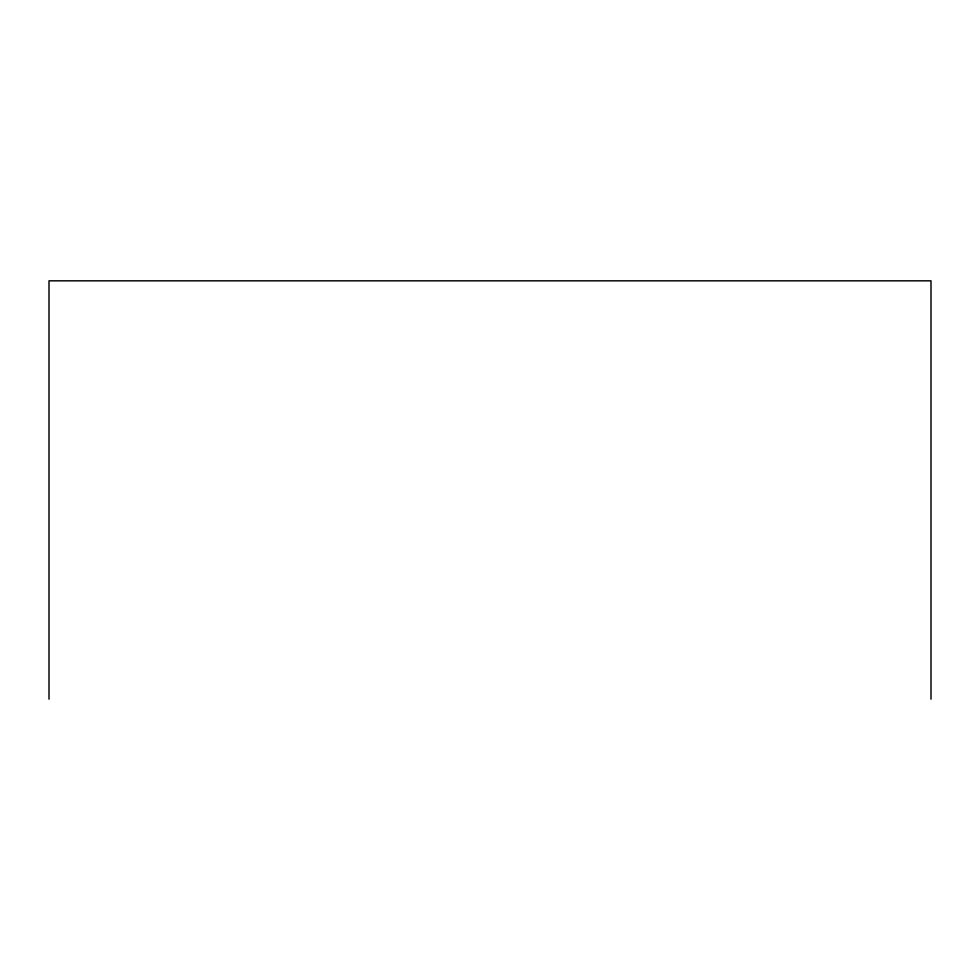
<?xml version="1.0" encoding="UTF-8"?>
<svg xmlns="http://www.w3.org/2000/svg" width="980" height="980" viewBox="0 0 980 980"><rect width="100%" height="100%" fill="white"/><g stroke="black" fill="none" stroke-linecap="round" stroke-linejoin="round"><path stroke-width="1.47" d="M931 699.169L931 280.831L49 280.831L49 699.169"/></g></svg>
